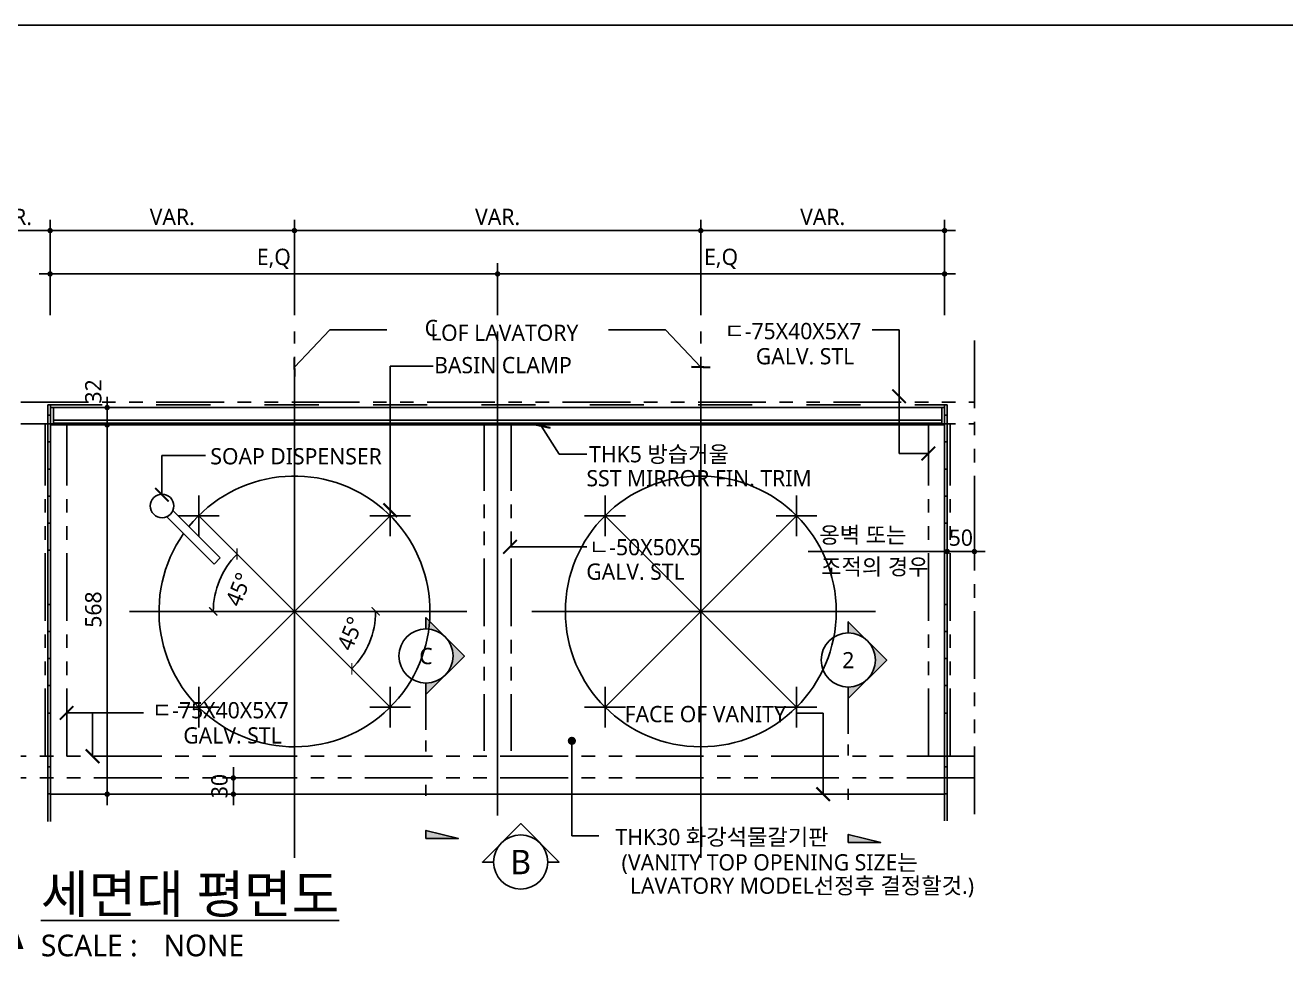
# Model space of a CAD drawing. Header units: millimetres. Extents: x 5 to 8415, y 10 to 5950.
# Drawn here: x 1173 to 3499, y 4198 to 5950 of the extents above; entities that cross this region are included whole.
import ezdxf
from ezdxf.enums import TextEntityAlignment as Align

# ---------------------------------------------------------------- set-up
doc = ezdxf.new("R2010")
doc.units = ezdxf.units.MM
doc.header["$LTSCALE"] = 100
for name, pattern in [('CEN-CB', [10, 9.25, -0.25, 0.25, -0.25]), ('HIDDEN', [2, 1, -1]), ('PHANTOM', [2.5, 1.25, -0.25, 0.25, -0.25, 0.25, -0.25])]:
    doc.linetypes.add(name, pattern=pattern)
doc.layers.get('Defpoints').update_dxf_attribs({"color": 137})
for name, color, linetype in [('3TXT', 3, 'Continuous'), ('A-Leader', 6, 'Continuous'), ('A-SYM', 6, 'Continuous'), ('CTR', 1, 'CEN-CB'), ('DIM', 7, 'Continuous'), ('ELE', 7, 'Continuous'), ('FIN', 5, 'Continuous'), ('HAT', 5, 'Continuous'), ('SYM', 6, 'Continuous'), ('SYM-LEAD', 6, 'Continuous'), ('TAG', 6, 'Continuous'), ('TXT', 3, 'Continuous')]:
    doc.layers.add(name, color=color, linetype=linetype)
doc.styles.add('ARIAL', font='malgun.ttf')
doc.styles.add('굴림체(옥산)', font='malgun.ttf')
doc.styles.add('맑은고딕', font='malgun.ttf')
doc.styles.add('스타일1', font='malgun.ttf')
doc.styles.add('스타일2', font='malgun.ttf')
doc.dimstyles.new('CJA-1', dxfattribs={"dimscale": 50, "dimtxt": 3, "dimasz": 1, "dimexe": 2, "dimexo": 3, "dimgap": 1, "dimtad": 1, "dimdec": 0, "dimdsep": 46, "dimlunit": 6, "dimtxsty": '굴림체(옥산)', "dimblk": 'CJDOT', "dimcen": 0.09, "dimclrd": 256, "dimclre": 256, "dimclrt": 3, "dimazin": 2, "dimtfac": 1, "dimtdec": 0, "dimtix": 1, "dimtmove": 2, "dimatfit": 3, "dimldrblk": 'CJDOT', "dimfxl": 1, "dimtolj": 1, "dimtzin": 0, "dimarcsym": 0})
doc.dimstyles.new('DIM-1', dxfattribs={"dimtxt": 3, "dimasz": 1.5, "dimexe": 1, "dimexo": 1.5, "dimgap": 1, "dimtad": 1, "dimdec": 3, "dimdsep": 46, "dimtxsty": 'ARIAL', "dimblk1": 'ARCHTICK', "dimblk2": 'ARCHTICK', "dimsah": 1, "dimcen": 0, "dimclrd": 256, "dimclre": 256, "dimclrt": 3, "dimazin": 2, "dimtfac": 1, "dimtdec": 3, "dimtix": 1, "dimtmove": 2, "dimatfit": 3, "dimldrblk": 'ARCHTICK', "dimfxl": 1, "dimtolj": 1, "dimtzin": 0, "dimarcsym": 0})
doc.dimstyles.new('DIM-QD 1', dxfattribs={"dimtxt": 3, "dimasz": 1.5, "dimexe": 1, "dimexo": 0, "dimgap": 1, "dimtad": 1, "dimdec": 3, "dimdsep": 46, "dimtxsty": 'ARIAL', "dimblk1": 'ARCHTICK', "dimblk2": 'ARCHTICK', "dimsah": 1, "dimcen": 0, "dimclrd": 256, "dimclre": 256, "dimclrt": 3, "dimazin": 2, "dimtfac": 1, "dimtdec": 3, "dimtix": 1, "dimtmove": 2, "dimatfit": 3, "dimldrblk": 'ARCHTICK', "dimfxl": 1, "dimtolj": 1, "dimtzin": 0, "dimarcsym": 0})

# ---------------------------------------------------------------- blocks, each defined once
blk = doc.blocks.new('_ArchTick')
at = {"color": 0, "linetype": 'ByBlock', "const_width": 0.15}
blk.add_lwpolyline([(-0.5, -0.5), (0.5, 0.5)], dxfattribs=at)
blk = doc.blocks.new('*D6')
at = {"layer": 'Defpoints', "color": 0, "transparency": 16777216}
for p in [(1492.4, 5044.1), (1351.3, 4866.9), (1974, 4866.9), (1799.3, 4792), (1846.7, 4689.8)]:
    blk.add_point(p, dxfattribs=at)
at = {"layer": 'DIM', "lineweight": -2, "transparency": 16777216}
blk.add_arc((1669.5, 4866.9), 149.8, 315, 0, dxfattribs=at)
at = {"layer": 'DIM', "lineweight": -2, "transparency": 16777216, "xscale": 15, "yscale": 15, "zscale": 15}
for p, rotation in [((1819.4, 4866.9), 90), ((1775.5, 4761), 224.9999999999996)]:
    blk.add_blockref('_ArchTick', p, dxfattribs=dict(at, rotation=rotation))
at = {"layer": 'DIM', "color": 3, "transparency": 16777216, "insert": (1772.5, 4826.1), "char_height": 30, "attachment_point": 5, "rotation": 68.3805, "style": '맑은고딕'}
blk.add_mtext('\\A1;45°', dxfattribs=at)
blk = doc.blocks.new('*D7')
at = {"layer": 'Defpoints', "color": 0, "transparency": 16777216}
for p in [(1492.4, 5044.1), (1539.8, 4941.8), (1365.1, 4866.9), (1987.8, 4866.9), (1846.7, 4689.8)]:
    blk.add_point(p, dxfattribs=at)
at = {"layer": 'DIM', "lineweight": -2, "transparency": 16777216}
blk.add_arc((1669.5, 4866.9), 149.8, 135, 180, dxfattribs=at)
at = {"layer": 'DIM', "lineweight": -2, "transparency": 16777216, "xscale": 15, "yscale": 15, "zscale": 15}
for p, rotation in [((1563.6, 4972.9), 44.99999999999913), ((1519.7, 4866.9), 270.0000000000001)]:
    blk.add_blockref('_ArchTick', p, dxfattribs=dict(at, rotation=rotation))
at = {"layer": 'DIM', "color": 3, "transparency": 16777216, "insert": (1566.6, 4907.7), "char_height": 30, "attachment_point": 5, "rotation": 68.3805, "style": '맑은고딕'}
blk.add_mtext('\\A1;45°', dxfattribs=at)
blk = doc.blocks.new('CJDOT')
blk.add_line((-2, 0), (2, 0))
at = {"const_width": 0.5}
blk.add_lwpolyline([(-0.25, 0, 1), (0.25, 0, 1)], format="xyb", close=True, dxfattribs=at)
blk = doc.blocks.new('*D9')
at = {"layer": 'Defpoints', "color": 0, "transparency": 16777216}
for p in [(2044.5, 5490.2), (1218.5, 5383.8), (2044.5, 5383.8)]:
    blk.add_point(p, dxfattribs=at)
at = {"layer": 'DIM', "lineweight": -2, "transparency": 16777216}
for p, q in [((1218.5, 5413.8), (1218.5, 5510.2)), ((2044.5, 5413.8), (2044.5, 5510.2)), ((1228.5, 5490.2), (2034.5, 5490.2))]:
    blk.add_line(p, q, dxfattribs=at)
at = {"layer": 'DIM', "lineweight": -2, "transparency": 16777216, "xscale": 10, "yscale": 10, "zscale": 10, "rotation": 180}
blk.add_blockref('CJDOT', (1218.5, 5490.2), dxfattribs=at)
at = {"layer": 'DIM', "lineweight": -2, "transparency": 16777216, "xscale": 10, "yscale": 10, "zscale": 10}
blk.add_blockref('CJDOT', (2044.5, 5490.2), dxfattribs=at)
at = {"layer": 'DIM', "color": 3, "transparency": 16777216, "insert": (1631.5, 5518.2), "char_height": 30, "attachment_point": 5, "style": '맑은고딕'}
blk.add_mtext('\\A1;E,Q', dxfattribs=at)
blk = doc.blocks.new('*D10')
at = {"layer": 'Defpoints', "color": 0, "transparency": 16777216}
for p in [(1556.8, 4559.4), (1636, 4559.4), (1636, 4529.4)]:
    blk.add_point(p, dxfattribs=at)
at = {"layer": 'DIM', "lineweight": -2, "transparency": 16777216}
for p, q in [((1556.8, 4569.4), (1556.8, 4579.4)), ((1606, 4559.4), (1536.8, 4559.4)), ((1556.8, 4529.4), (1556.8, 4559.4)), ((1606, 4529.4), (1536.8, 4529.4)), ((1556.8, 4519.4), (1556.8, 4509.4))]:
    blk.add_line(p, q, dxfattribs=at)
at = {"layer": 'DIM', "lineweight": -2, "transparency": 16777216, "xscale": 10, "yscale": 10, "zscale": 10}
for p, rotation in [((1556.8, 4559.4), 270), ((1556.8, 4529.4), 90)]:
    blk.add_blockref('CJDOT', p, dxfattribs=dict(at, rotation=rotation))
at = {"layer": 'DIM', "color": 3, "transparency": 16777216, "insert": (1531.3, 4544.4), "char_height": 30, "attachment_point": 5, "rotation": 90, "style": '맑은고딕'}
blk.add_mtext('\\A1;30', dxfattribs=at)
blk = doc.blocks.new('*D11')
at = {"layer": 'Defpoints', "color": 0, "transparency": 16777216}
for p in [(1669.5, 5570.2), (1218.5, 5383.8), (1669.5, 5383.8)]:
    blk.add_point(p, dxfattribs=at)
at = {"layer": 'DIM', "lineweight": -2, "transparency": 16777216}
for p, q in [((1218.5, 5413.8), (1218.5, 5590.2)), ((1669.5, 5413.8), (1669.5, 5590.2)), ((1228.5, 5570.2), (1659.5, 5570.2))]:
    blk.add_line(p, q, dxfattribs=at)
at = {"layer": 'DIM', "lineweight": -2, "transparency": 16777216, "xscale": 10, "yscale": 10, "zscale": 10, "rotation": 180}
blk.add_blockref('CJDOT', (1218.5, 5570.2), dxfattribs=at)
at = {"layer": 'DIM', "lineweight": -2, "transparency": 16777216, "xscale": 10, "yscale": 10, "zscale": 10}
blk.add_blockref('CJDOT', (1669.5, 5570.2), dxfattribs=at)
at = {"layer": 'DIM', "color": 3, "transparency": 16777216, "insert": (1444, 5595.4), "char_height": 30, "attachment_point": 5, "style": '맑은고딕'}
blk.add_mtext('\\A1;VAR.', dxfattribs=at)
blk = doc.blocks.new('*D17')
at = {"layer": 'Defpoints', "color": 0, "transparency": 16777216}
for p in [(1244.7, 5243.4), (1244.7, 5211.4), (1323.9, 5211.4)]:
    blk.add_point(p, dxfattribs=at)
at = {"layer": 'DIM', "lineweight": -2, "transparency": 16777216}
for p, q in [((1323.9, 5253.4), (1323.9, 5263.4)), ((1274.7, 5243.4), (1343.9, 5243.4)), ((1323.9, 5243.4), (1323.9, 5211.4)), ((1274.7, 5211.4), (1343.9, 5211.4)), ((1323.9, 5201.4), (1323.9, 5191.4))]:
    blk.add_line(p, q, dxfattribs=at)
at = {"layer": 'DIM', "lineweight": -2, "transparency": 16777216, "xscale": 10, "yscale": 10, "zscale": 10}
for p, rotation in [((1323.9, 5243.4), 270), ((1323.9, 5211.4), 90)]:
    blk.add_blockref('CJDOT', p, dxfattribs=dict(at, rotation=rotation))
at = {"layer": 'DIM', "color": 3, "transparency": 16777216, "insert": (1298.4, 5273.2), "char_height": 30, "attachment_point": 5, "rotation": 90, "style": '맑은고딕'}
blk.add_mtext('\\A1;32', dxfattribs=at)
blk = doc.blocks.new('*D18')
at = {"layer": 'Defpoints', "color": 0, "transparency": 16777216}
for p in [(1068.5, 5570.2), (1068.5, 5383.8), (1218.5, 5383.8)]:
    blk.add_point(p, dxfattribs=at)
at = {"layer": 'DIM', "lineweight": -2, "transparency": 16777216}
for p, q in [((1068.5, 5413.8), (1068.5, 5590.2)), ((1218.5, 5413.8), (1218.5, 5590.2)), ((1208.5, 5570.2), (1078.5, 5570.2))]:
    blk.add_line(p, q, dxfattribs=at)
at = {"layer": 'DIM', "lineweight": -2, "transparency": 16777216, "xscale": 10, "yscale": 10, "zscale": 10, "rotation": 180}
blk.add_blockref('CJDOT', (1068.5, 5570.2), dxfattribs=at)
at = {"layer": 'DIM', "lineweight": -2, "transparency": 16777216, "xscale": 10, "yscale": 10, "zscale": 10}
blk.add_blockref('CJDOT', (1218.5, 5570.2), dxfattribs=at)
at = {"layer": 'DIM', "color": 3, "transparency": 16777216, "insert": (1143.5, 5595.4), "char_height": 30, "attachment_point": 5, "style": '맑은고딕'}
blk.add_mtext('\\A1;VAR.', dxfattribs=at)
blk = doc.blocks.new('*D31')
at = {"layer": 'Defpoints', "color": 0, "transparency": 16777216}
for p in [(2044.5, 5490.2), (2044.5, 5383.8), (2869.5, 5383.8)]:
    blk.add_point(p, dxfattribs=at)
at = {"layer": 'DIM', "lineweight": -2, "transparency": 16777216}
for p, q in [((2044.5, 5413.8), (2044.5, 5510.2)), ((2869.5, 5413.8), (2869.5, 5510.2)), ((2859.5, 5490.2), (2054.5, 5490.2))]:
    blk.add_line(p, q, dxfattribs=at)
at = {"layer": 'DIM', "lineweight": -2, "transparency": 16777216, "xscale": 10, "yscale": 10, "zscale": 10, "rotation": 180}
blk.add_blockref('CJDOT', (2044.5, 5490.2), dxfattribs=at)
at = {"layer": 'DIM', "lineweight": -2, "transparency": 16777216, "xscale": 10, "yscale": 10, "zscale": 10}
blk.add_blockref('CJDOT', (2869.5, 5490.2), dxfattribs=at)
at = {"layer": 'DIM', "color": 3, "transparency": 16777216, "insert": (2457, 5518.2), "char_height": 30, "attachment_point": 5, "style": '맑은고딕'}
blk.add_mtext('\\A1;E,Q', dxfattribs=at)
blk = doc.blocks.new('*D32')
at = {"layer": 'Defpoints', "color": 0, "transparency": 16777216}
for p in [(2419.5, 5570.2), (2419.5, 5383.8), (2869.5, 5383.8)]:
    blk.add_point(p, dxfattribs=at)
at = {"layer": 'DIM', "lineweight": -2, "transparency": 16777216}
for p, q in [((2419.5, 5413.8), (2419.5, 5590.2)), ((2869.5, 5413.8), (2869.5, 5590.2)), ((2859.5, 5570.2), (2429.5, 5570.2))]:
    blk.add_line(p, q, dxfattribs=at)
at = {"layer": 'DIM', "lineweight": -2, "transparency": 16777216, "xscale": 10, "yscale": 10, "zscale": 10, "rotation": 180}
blk.add_blockref('CJDOT', (2419.5, 5570.2), dxfattribs=at)
at = {"layer": 'DIM', "lineweight": -2, "transparency": 16777216, "xscale": 10, "yscale": 10, "zscale": 10}
blk.add_blockref('CJDOT', (2869.5, 5570.2), dxfattribs=at)
at = {"layer": 'DIM', "color": 3, "transparency": 16777216, "insert": (2644.5, 5595.4), "char_height": 30, "attachment_point": 5, "style": '맑은고딕'}
blk.add_mtext('\\A1;VAR.', dxfattribs=at)
blk = doc.blocks.new('*D33')
at = {"layer": 'Defpoints', "color": 0, "transparency": 16777216}
for p in [(2419.5, 5570.2), (1669.5, 5383.8), (2419.5, 5383.8)]:
    blk.add_point(p, dxfattribs=at)
at = {"layer": 'DIM', "lineweight": -2, "transparency": 16777216}
for p, q in [((1669.5, 5413.8), (1669.5, 5590.2)), ((2419.5, 5413.8), (2419.5, 5590.2)), ((1679.5, 5570.2), (2409.5, 5570.2))]:
    blk.add_line(p, q, dxfattribs=at)
at = {"layer": 'DIM', "lineweight": -2, "transparency": 16777216, "xscale": 10, "yscale": 10, "zscale": 10, "rotation": 180}
blk.add_blockref('CJDOT', (1669.5, 5570.2), dxfattribs=at)
at = {"layer": 'DIM', "lineweight": -2, "transparency": 16777216, "xscale": 10, "yscale": 10, "zscale": 10}
blk.add_blockref('CJDOT', (2419.5, 5570.2), dxfattribs=at)
at = {"layer": 'DIM', "color": 3, "transparency": 16777216, "insert": (2044.5, 5595.4), "char_height": 30, "attachment_point": 5, "style": '맑은고딕'}
blk.add_mtext('\\A1;VAR.', dxfattribs=at)
blk = doc.blocks.new('*D34')
at = {"layer": 'Defpoints', "color": 0, "transparency": 16777216}
for p in [(2874.5, 5056.7), (2924.5, 5056.7), (2874.5, 4977.5)]:
    blk.add_point(p, dxfattribs=at)
at = {"layer": 'DIM', "lineweight": -2, "transparency": 16777216}
for p, q in [((2874.5, 5026.7), (2874.5, 4957.5)), ((2924.5, 5026.7), (2924.5, 4957.5)), ((2864.5, 4977.5), (2854.5, 4977.5)), ((2924.5, 4977.5), (2874.5, 4977.5)), ((2934.5, 4977.5), (2944.5, 4977.5))]:
    blk.add_line(p, q, dxfattribs=at)
at = {"layer": 'DIM', "lineweight": -2, "transparency": 16777216, "xscale": 10, "yscale": 10, "zscale": 10}
blk.add_blockref('CJDOT', (2874.5, 4977.5), dxfattribs=at)
at = {"layer": 'DIM', "lineweight": -2, "transparency": 16777216, "xscale": 10, "yscale": 10, "zscale": 10, "rotation": 180}
blk.add_blockref('CJDOT', (2924.5, 4977.5), dxfattribs=at)
at = {"layer": 'DIM', "color": 3, "transparency": 16777216, "insert": (2899.5, 5003), "char_height": 30, "attachment_point": 5, "style": '맑은고딕'}
blk.add_mtext('\\A1;50', dxfattribs=at)
blk = doc.blocks.new('*D50')
at = {"layer": 'Defpoints', "color": 0, "transparency": 16777216}
for p in [(1244.7, 5211.4), (1323.9, 5211.4), (1244.7, 4529.4)]:
    blk.add_point(p, dxfattribs=at)
at = {"layer": 'DIM', "lineweight": -2, "transparency": 16777216}
for p, q in [((1274.7, 5211.4), (1343.9, 5211.4)), ((1323.9, 4539.4), (1323.9, 5201.4)), ((1274.7, 4529.4), (1343.9, 4529.4))]:
    blk.add_line(p, q, dxfattribs=at)
at = {"layer": 'DIM', "lineweight": -2, "transparency": 16777216, "xscale": 10, "yscale": 10, "zscale": 10}
for p, rotation in [((1323.9, 5211.4), 90), ((1323.9, 4529.4), 270)]:
    blk.add_blockref('CJDOT', p, dxfattribs=dict(at, rotation=rotation))
at = {"layer": 'DIM', "color": 3, "transparency": 16777216, "insert": (1298.4, 4870.4), "char_height": 30, "attachment_point": 5, "rotation": 90, "style": '맑은고딕'}
blk.add_mtext('\\A1;568', dxfattribs=at)
blk = doc.blocks.new('dwgtitle')
at = {"layer": '3TXT', "color": 3, "style": '스타일1'}
blk.add_text('SCALE :', height=400, dxfattribs=at).set_placement((523758, 1042197))
for tag, p, height in [('%%UTITLE', (523758, 1042996), 700), ('1/100', (526022, 1042197), 400)]:
    blk.add_attdef(tag, p, '', height=height, dxfattribs=at)
at = {"layer": '3TXT', "color": 6, "style": '스타일2'}
blk.add_attdef('A', text='', height=1000, dxfattribs=at).set_placement((523022, 1042837), align=Align.MIDDLE)
blk = doc.blocks.new('T-7')
at = {"layer": 'TAG', "color": 2}
blk.add_lwpolyline([(5, 0), (7.1, 0), (0.01, 7.09), (-7.08, 0), (-5, 0)], dxfattribs=at)
blk.add_circle((0, 0), 5, dxfattribs=at)
at = {"layer": 'TAG', "color": 3, "style": '스타일1'}
blk.add_attdef('1', text='', height=4.5, dxfattribs=at).set_placement((0, 0), align=Align.MIDDLE)
blk = doc.blocks.new('SEC21')
at = {"layer": 'SYM'}
blk.add_hatch(color=6, dxfattribs=at).paths.add_polyline_path([(4.99, 0), (7.09, 0), (0, 7.09), (-7.09, 0), (-5.01, 0, -1)])
at = {"layer": 'SYM', "color": 6}
blk.add_lwpolyline([(4.99, 0), (7.09, 0), (0, 7.09), (-7.09, 0), (-5.01, 0)], dxfattribs=at)
blk.add_circle((-0.01, 0), 5, dxfattribs=at)
at = {"layer": 'SYM', "color": 3, "style": '굴림체(옥산)'}
blk.add_attdef('1', text='', height=3, dxfattribs=at).set_placement((0, 0), align=Align.MIDDLE)

msp = doc.modelspace()

# ---------------------------------------------------------------- hatches: boundary and pattern name
at = {"layer": 'A-SYM'}
for points in [[(1912.2819, 4447.6227), (1972.2819, 4447.6227), (1912.2819, 4462.6227)], [(2691.7324, 4440.1619), (2751.7324, 4440.1619), (2691.7324, 4455.1619)]]:
    msp.add_hatch(color=6, dxfattribs=at).paths.add_polyline_path(points)

# ---------------------------------------------------------------- linework, layer by layer
msp.add_lwpolyline([(8414.9677, 9.5719), (4.9677, 9.5719), (4.9677, 5949.5719), (8414.9677, 5949.5719)], close=True)
at = {"layer": 'A-Leader', "ltscale": 0.2}
for p, q in [((1846.3084, 5053.7091), (1846.3084, 5319.6714)), ((2069.5317, 4986.2589), (2188.468, 4986.2589))]:
    msp.add_line(p, q, dxfattribs=at)
at = {"layer": 'A-SYM', "color": 6}
for p, q in [((1912.2819, 4713.6752), (1912.2819, 4648.4884)), ((2691.7324, 4706.2144), (2691.7324, 4641.0276))]:
    msp.add_line(p, q, dxfattribs=at)
for points in [[(1912.2819, 4628.4884), (1912.2819, 4608.4884)], [(2691.7324, 4621.0276), (2691.7324, 4601.0276)], [(1912.2819, 4546.4737), (1912.2819, 4526.4737)], [(2691.7324, 4539.0129), (2691.7324, 4519.0129)]]:
    msp.add_lwpolyline(points, dxfattribs=at)
for points in [[(1912.2819, 4506.4737, 0, 0, 0), (1912.2819, 4447.6227, 12, 12, 0)], [(2691.7324, 4499.0129, 0, 0, 0), (2691.7324, 4440.1619, 12, 12, 0)]]:
    msp.add_lwpolyline(points, format="xyseb", dxfattribs=at)
for points in [[(1912.2819, 4447.6227), (1972.2819, 4447.6227), (1912.2819, 4462.6227)], [(2691.7324, 4440.1619), (2751.7324, 4440.1619), (2691.7324, 4455.1619)]]:
    msp.add_lwpolyline(points, close=True, dxfattribs=at)
at = {"layer": 'CTR'}
for p, q in [((1669.5317, 4411.9324), (1669.5317, 5383.7844)), ((2044.5317, 5383.7844), (2044.5317, 4489.9938)), ((2419.5317, 4411.9324), (2419.5317, 5383.7844)), ((1987.771, 4866.9324), (1365.0932, 4866.9324)), ((2107.6352, 4866.9324), (2742.1197, 4866.9324))]:
    msp.add_line(p, q, dxfattribs=at)
at = {"layer": 'DIM'}
msp.add_line((2854.5317, 4977.487), (2617.8735, 4977.487), dxfattribs=at)
at = {"layer": 'ELE'}
for p, q in [((1445.0713, 5053.1318), (1532.5485, 4965.6546)), ((1433.7576, 5041.8181), (1521.2348, 4954.3409)), ((1532.5485, 4965.6546), (1521.2348, 4954.3409))]:
    msp.add_line(p, q, dxfattribs=at)
msp.add_circle((1425.151, 5061.7384), 21.7001, dxfattribs=at)
at = {"layer": 'FIN'}
for p, q in [((1214.5317, 5234.4324), (1214.5317, 5248.4324)), ((1219.5317, 4478.7153), (1219.5317, 5248.4324)), ((1219.5317, 5243.4324), (2869.5317, 5243.4324)), ((2869.5317, 4479.9324), (2869.5317, 5248.4324)), ((2874.5317, 4479.9324), (2874.5317, 5248.4324)), ((1214.5317, 4478.7153), (1214.5317, 5234.7646)), ((1214.5317, 5229.6002), (1219.5317, 5229.6002)), ((1224.5317, 5220.4324), (2864.5317, 5220.4324)), ((1224.5317, 5214.4324), (2864.5317, 5214.4324)), ((2874.5317, 5229.6002), (2869.5317, 5229.6002)), ((1224.5317, 5211.4324), (2864.5317, 5211.4324)), ((1214.5317, 5179.9324), (1219.5317, 5179.9324)), ((2874.5317, 5179.9324), (2869.5317, 5179.9324)), ((1214.5317, 5129.9324), (1219.5317, 5129.9324)), ((2874.5317, 5129.9324), (2869.5317, 5129.9324)), ((1214.5317, 5079.9324), (1219.5317, 5079.9324)), ((2874.5317, 5079.9324), (2869.5317, 5079.9324)), ((1214.5317, 5029.9324), (1219.5317, 5029.9324)), ((2874.5317, 5029.9324), (2869.5317, 5029.9324)), ((1214.5317, 4979.9324), (1219.5317, 4979.9324)), ((2874.5317, 4979.9324), (2869.5317, 4979.9324)), ((1214.5317, 4879.9324), (1219.5317, 4879.9324)), ((2874.5317, 4879.9324), (2869.5317, 4879.9324)), ((1214.5317, 4829.9324), (1219.5317, 4829.9324)), ((2874.5317, 4829.9324), (2869.5317, 4829.9324)), ((1214.5317, 4779.9324), (1219.5317, 4779.9324)), ((2874.5317, 4779.9324), (2869.5317, 4779.9324)), ((1214.5317, 4729.9324), (1219.5317, 4729.9324)), ((2874.5317, 4729.9324), (2869.5317, 4729.9324)), ((1214.5317, 4678.8281), (1219.5317, 4678.8281)), ((2874.5317, 4678.8281), (2869.5317, 4678.8281)), ((1214.5317, 4579.9324), (1219.5317, 4579.9324)), ((2874.5317, 4579.9324), (2869.5317, 4579.9324)), ((1214.5317, 4529.9324), (1219.5317, 4529.9324)), ((1219.5317, 4529.4324), (2869.5317, 4529.4324)), ((2874.5317, 4529.9324), (2869.5317, 4529.9324))]:
    msp.add_line(p, q, dxfattribs=at)
at = {"layer": 'FIN', "linetype": 'HIDDEN'}
msp.add_line((1214.5317, 5248.4324), (2874.5317, 5248.4324), dxfattribs=at)
at = {"layer": 'FIN'}
for points in [[(1219.5317, 5211.4324), (1219.5317, 5243.4324), (1224.5317, 5243.4324), (1224.5317, 5211.4324), (1219.5317, 5211.4324)], [(2869.5317, 5211.4324), (2869.5317, 5243.4324), (2864.5317, 5243.4324), (2864.5317, 5211.4324), (2869.5317, 5211.4324)]]:
    msp.add_lwpolyline(points, dxfattribs=at)
at = {"layer": 'HAT', "color": 6, "linetype": 'PHANTOM'}
for p, q in [((2924.5317, 5367.2464), (2924.5317, 4479.9348)), ((1164.5317, 5253.4324), (2924.5317, 5253.4324)), ((1164.5317, 5213.4324), (2924.5317, 5213.4324)), ((1209.5317, 4599.4324), (1209.5317, 5213.4324)), ((1249.5317, 4599.4324), (1249.5317, 5213.4324)), ((2019.5317, 5214.4324), (2019.5317, 4609.4324)), ((2069.5317, 5214.4324), (2069.5317, 4609.4324)), ((2839.5317, 4599.4324), (2839.5317, 5213.4324)), ((2879.5317, 4599.4324), (2879.5317, 5213.4324)), ((2924.5317, 4599.4324), (1164.5317, 4599.4324)), ((2924.5317, 4559.4324), (1164.5317, 4559.4324))]:
    msp.add_line(p, q, dxfattribs=at)
at = {"layer": 'HAT', "color": 6}
for p, q in [((1492.755, 5006.1341), (1492.755, 5081.2841)), ((1846.3084, 5006.1341), (1846.3084, 5081.2841)), ((2242.755, 5006.1341), (2242.755, 5081.2841)), ((2596.3084, 5006.1341), (2596.3084, 5081.2841)), ((1455.18, 5043.7091), (1530.33, 5043.7091)), ((1492.4015, 5044.0626), (1846.662, 4689.8021)), ((1492.4015, 4689.8021), (1846.662, 5044.0626)), ((1808.7334, 5043.7091), (1883.8834, 5043.7091)), ((2280.33, 5043.7091), (2205.18, 5043.7091)), ((2596.662, 4689.8021), (2242.4015, 5044.0626)), ((2596.662, 5044.0626), (2242.4015, 4689.8021)), ((2633.8834, 5043.7091), (2558.7334, 5043.7091)), ((1492.755, 4652.5807), (1492.755, 4727.7307)), ((1846.3084, 4652.5807), (1846.3084, 4727.7307)), ((2242.755, 4652.5807), (2242.755, 4727.7307)), ((2596.3084, 4652.5807), (2596.3084, 4727.7307)), ((1530.33, 4690.1557), (1455.18, 4690.1557)), ((1808.7334, 4690.1557), (1883.8834, 4690.1557)), ((2280.33, 4690.1557), (2205.18, 4690.1557)), ((2558.7334, 4690.1557), (2633.8834, 4690.1557))]:
    msp.add_line(p, q, dxfattribs=at)
msp.add_circle((2419.5317, 4866.9324), 250, dxfattribs=at)
msp.add_arc((1669.5317, 4866.9324), 250, 144.9168299, 141.2126276, dxfattribs=at)
at = {"layer": 'TAG', "color": 2}
msp.add_line((2691.7324, 4713.6752), (2691.7324, 4672.7688), dxfattribs=at)

# ---------------------------------------------------------------- block references
at = {"layer": 'SYM'}
ref = msp.add_blockref('SEC21', (1912.2819, 4784.5857), dxfattribs=dict(at, xscale=10, yscale=10, zscale=10, rotation=270))
ref.add_attrib('1', 'C', dxfattribs={"color": 3, "height": 30, "style": '스타일1'}).set_placement((1912.2819, 4784.5857), align=Align.MIDDLE)
ref = msp.add_blockref('SEC21', (2691.7324, 4777.1249), dxfattribs=dict(at, xscale=10, yscale=10, zscale=10, rotation=270))
ref.add_attrib('1', '2', dxfattribs={"color": 3, "height": 30, "style": '스타일1'}).set_placement((2691.7324, 4777.1249), align=Align.MIDDLE)
ref = msp.add_blockref('T-7', (2087.1231, 4404.1302), dxfattribs=dict(at, xscale=10, yscale=10, zscale=10))
ref.add_attrib('1', 'B', dxfattribs={"layer": 'TAG', "color": 3, "height": 45, "style": '맑은고딕'}).set_placement((2087.1231, 4404.1302), align=Align.MIDDLE)
at = {"layer": 'TAG', "linetype": 'Continuous'}
ref = msp.add_blockref('dwgtitle', (-51174.3178, -99989.6598), dxfattribs=dict(at, xscale=0.1000000000003638, yscale=0.1000000000003638, zscale=0.1000000000003638))
ref.add_attrib('%%UTITLE', '%%u세면대 평면도', (1201.4378, 4309.9181), dxfattribs={"color": 3, "height": 70, "style": '맑은고딕'})
ref.add_attrib('1/100', 'NONE', (1427.8993, 4230.0467), dxfattribs={"color": 3, "height": 40, "style": '맑은고딕'})
ref.add_attrib('A', 'A', dxfattribs={"color": 6, "height": 100, "style": '맑은고딕'}).set_placement((1127.9138, 4294.0181), align=Align.MIDDLE)

# ---------------------------------------------------------------- texts
at = {"layer": 'TXT', "style": '스타일1'}
for s, p in [('C', (1922.1777, 5390.3763)), ('ㄷ-75X40X5X7', (2589.3921, 5384.7279)), ('L', (1930.9164, 5382.4485)), ('OF LAVATORY', (2066.9384, 5381.6164)), ('GALV. STL', (2611.9589, 5338.2415)), ('BASIN CLAMP', (2054.474, 5321.8069)), ('SOAP DISPENSER', (1672.5554, 5153.4859)), ('THK5 방습거울', (2342.5388, 5157.2413)), ('SST MIRROR FIN. TRIM', (2416.3079, 5113.0044)), ('옹벽 또는', (2718.7291, 5008.1277)), ('ㄴ-50X50X5', (2316.679, 4985.6556)), ('GALV. STL', (2298.9926, 4940.4336)), ('조적의 경우', (2740.7607, 4949.5386)), ('ㄷ-75X40X5X7', (1532.6368, 4684.5041)), ('FACE OF VANITY', (2427.8472, 4677.3755)), ('GALV. STL', (1555.2036, 4638.0177)), ('THK30 화강석물갈기판', (2458.8111, 4450.3433)), ('(VANITY TOP OPENING SIZE는', (2546.6266, 4403.5288))]:
    msp.add_text(s, height=30, dxfattribs=at).set_placement(p, align=Align.MIDDLE_CENTER)
msp.add_text('   LAVATORY MODEL선정후 결정할것.)', height=30, dxfattribs=at).set_placement((2591.0303, 4345.4391), align=Align.CENTER)

# ---------------------------------------------------------------- dimensions: what is measured, and where the dimension line sits
at = {"layer": 'DIM'}
for base, p1, p2, angle, text, picture, middle in [((1068.5317, 5570.1694), (1218.5317, 5383.7844), (1068.5317, 5383.7844), 180, 'VAR.', '*D18', (1143.5317, 5595.4038)), ((1669.5317, 5570.1694), (1218.5317, 5383.7844), (1669.5317, 5383.7844), 180, 'VAR.', '*D11', (1444.0317, 5595.4038)), ((2419.5317, 5570.1694), (1669.5317, 5383.7844), (2419.5317, 5383.7844), 180, 'VAR.', '*D33', (2044.5317, 5595.4038)), ((2419.5317, 5570.1694), (2869.5317, 5383.7844), (2419.5317, 5383.7844), 180, 'VAR.', '*D32', (2644.5317, 5595.4038)), ((2044.5317, 5490.1694), (1218.5317, 5383.7844), (2044.5317, 5383.7844), 180, 'E,Q', '*D9', (1631.5317, 5518.1857)), ((2044.5317, 5490.1694), (2869.5317, 5383.7844), (2044.5317, 5383.7844), 180, 'E,Q', '*D31', (2457.0317, 5518.1857)), ((1323.9305, 5211.4324), (1244.6685, 4529.4324), (1244.6685, 5211.4324), 90, '568', '*D50', (1298.4312, 4870.4324))]:
    dim = msp.add_linear_dim(base=base, p1=p1, p2=p2, angle=angle, text=text, dimstyle='CJA-1', override={"dimscale": 10, "dimtxsty": '맑은고딕'}, dxfattribs=at)
    dim.commit()
    dim.dimension.update_dxf_attribs({"geometry": picture, "text_midpoint": middle})
dim = msp.add_linear_dim(base=(1323.9305, 5211.4324), p1=(1244.6685, 5243.4324), p2=(1244.6685, 5211.4324), angle=90, text='32', dimstyle='CJA-1', override={"dimscale": 10, "dimtxsty": '맑은고딕'}, dxfattribs=at)
dim.commit()
dim.dimension.update_dxf_attribs({"geometry": '*D17', "text_midpoint": (1298.4305, 5273.1945), "dimtype": 160})
dim = msp.add_linear_dim(base=(2874.5317, 4977.487), p1=(2924.5317, 5056.749), p2=(2874.5317, 5056.749), dimstyle='CJA-1', override={"dimscale": 10, "dimtxsty": '맑은고딕'}, dxfattribs=at)
dim.commit()
dim.dimension.update_dxf_attribs({"geometry": '*D34', "text_midpoint": (2899.5317, 5002.9863)})
for base, line1, line2, picture, middle in [((1799.2839, 4792.0199), ((1351.2925, 4866.9324), (1973.9702, 4866.9324)), ((1846.662, 4689.8021), (1492.4015, 5044.0626)), '*D6', (1772.4855, 4826.1295)), ((1539.7796, 4941.8448), ((1987.771, 4866.9324), (1365.0932, 4866.9324)), ((1492.4015, 5044.0626), (1846.662, 4689.8021)), '*D7', (1566.578, 4907.7353))]:
    dim = msp.add_angular_dim_2l(base=base, line1=line1, line2=line2, dimstyle='DIM-1', override={"dimscale": 10, "dimtxsty": '맑은고딕'}, dxfattribs=at)
    dim.commit()
    dim.dimension.update_dxf_attribs({"geometry": picture, "text_midpoint": middle, "dimtype": 162})
dim = msp.add_linear_dim(base=(1556.7628, 4559.4324), p1=(1636.0249, 4529.4324), p2=(1636.0249, 4559.4324), angle=270, dimstyle='CJA-1', override={"dimscale": 10, "dimtxsty": '맑은고딕'}, dxfattribs=at)
dim.commit()
dim.dimension.update_dxf_attribs({"geometry": '*D10', "text_midpoint": (1531.2635, 4544.4324)})

# ---------------------------------------------------------------- leaders
at = {"layer": 'SYM-LEAD', "color": 6}
for points, override in [([(1669.5317, 5318.1629), (1734.9473, 5387.1567), (1840.1283, 5387.1567)], {"dimscale": 10, "dimasz": 2.5, "dimtad": 0, "dimclrd": 6}), ([(2419.5317, 5318.1629), (2354.1161, 5387.1567), (2248.9352, 5387.1567)], {"dimscale": 10, "dimasz": 2.5, "dimtad": 0, "dimclrd": 6}), ([(2785.5757, 5264.2579), (2785.5757, 5387.0717), (2735.6213, 5387.0717)], {"dimscale": 10, "dimasz": 2.5, "dimtad": 0, "dimclrd": 6}), ([(1846.3084, 5053.7091), (1846.3084, 5319.6714), (1925.4528, 5319.6714)], {"dimscale": 10, "dimasz": 2.5, "dimtad": 0, "dimclrd": 6}), ([(2839.5317, 5158.5936), (2785.5757, 5158.5936), (2785.5757, 5277.1649)], {"dimscale": 10, "dimasz": 2.5, "dimtad": 0, "dimclrd": 6}), ([(2124.725, 5209.6017), (2158.3024, 5157.2544), (2208.9353, 5157.2544)], {"dimscale": 10, "dimasz": 2.5, "dimtad": 0, "dimclrd": 6}), ([(1424.8581, 5082.4927), (1424.8581, 5155.1006), (1505.1158, 5155.1006)], {"dimscale": 10, "dimasz": 2.5, "dimtad": 0, "dimclrd": 6}), ([(2067.3282, 4986.2589), (2153.5507, 4986.2589), (2209.371, 4986.2589)], {"dimscale": 10, "dimasz": 2.5, "dimtad": 0, "dimclrd": 6}), ([(1248.928, 4679.5145), (1314.3436, 4679.5145), (1391.2186, 4679.5145)], {"dimscale": 10, "dimasz": 2.5, "dimtad": 0, "dimclrd": 6}), ([(1296.8966, 4599.4531), (1296.8966, 4679.5145), (1391.2186, 4679.5145)], {"dimscale": 10, "dimasz": 2.5, "dimtad": 0, "dimclrd": 6}), ([(2645.5132, 4529.4324), (2645.5132, 4679.2103), (2595.5588, 4679.2103)], {"dimscale": 10, "dimasz": 2.5, "dimtad": 0, "dimclrd": 6}), ([(2181.5308, 4627.9373), (2181.5308, 4452.3264), (2231.4852, 4452.3264)], {"dimscale": 10, "dimtad": 0, "dimclrd": 6, "dimldrblk": 'DOT'})]:
    msp.add_leader(points, dimstyle='DIM-QD 1', override=override, dxfattribs=at)

doc.saveas('drawing.dxf')
